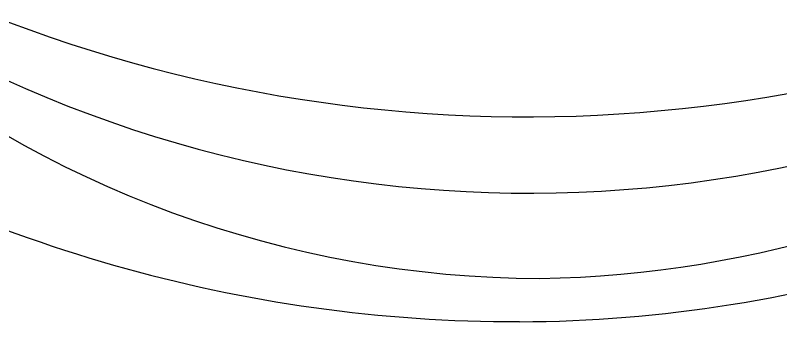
# Model space of a CAD drawing. Extents: x 1075 to 1144, y 510 to 635.
# Drawn here: x 1107.39 to 1113.57, y 575.77 to 578.24 of the extents above; entities that cross this region are included whole.
import ezdxf

# ---------------------------------------------------------------- set-up
doc = ezdxf.new("R2010")
doc.units = 0
doc.header["$MEASUREMENT"] = 0
doc.layers.add('1', color=4, linetype='Continuous')

# ---------------------------------------------------------------- blocks, each defined once
blk = doc.blocks.new('19 HS TX')
at = {"layer": '1', "color": 3, "linetype": 'Continuous'}
for centre, radius, start, end in [((35.7566, 69.4505), 11.8207, 244.22712, 297.96845), ((35.7751, 67.2096), 10.1947, 238.0821, 304.38155), ((35.8885, 65.0348), 8.7068, 230.01111, 269.83094), ((35.7108, 65.3264), 8.9997, 270.96798, 304.05663)]:
    blk.add_arc(centre, radius, start, end, dxfattribs=at)
at = {"layer": '1', "color": 2, "linetype": 'Continuous'}
for centre, radius, start, end in [((35.6801, 66.8353), 10.8558, 270.08613, 306.16898), ((35.6786, 67.8281), 11.8485, 238.01246, 270.08613)]:
    blk.add_arc(centre, radius, start, end, dxfattribs=at)

msp = doc.modelspace()

# ---------------------------------------------------------------- block references
at = {"layer": '1'}
msp.add_blockref('19 HS TX', (1075.7625, 519.7937), dxfattribs=at)

doc.saveas('drawing.dxf')
